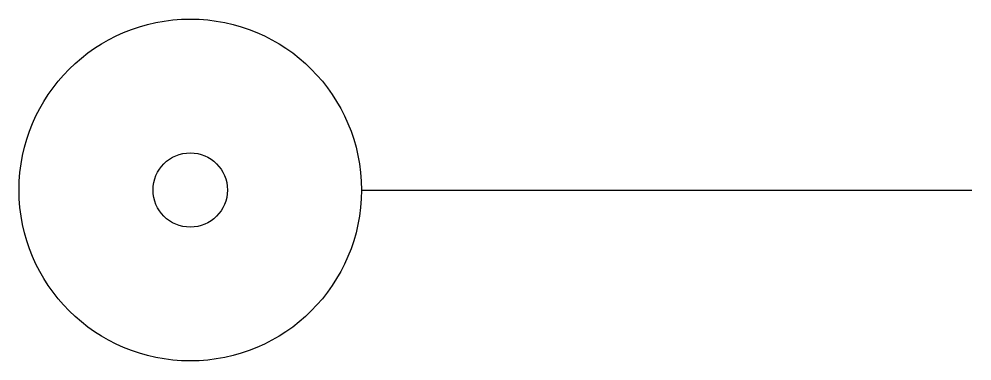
# Model space of a CAD drawing. Header units: metres. Extents: x 2035 to 3249, y -106307 to -105871.
import ezdxf

# ---------------------------------------------------------------- set-up
doc = ezdxf.new("R2010")
doc.units = ezdxf.units.M
doc.layers.add('DET1', color=1, linetype='Continuous')

msp = doc.modelspace()

# ---------------------------------------------------------------- linework, layer by layer
at = {"layer": 'DET1'}
msp.add_line((2471.38, -106089.11), (3249.09, -106089.11), dxfattribs=at)
for radius in [218.08, 47.41]:
    msp.add_circle((2253.29, -106089.11), radius, dxfattribs=at)

doc.saveas('drawing.dxf')
